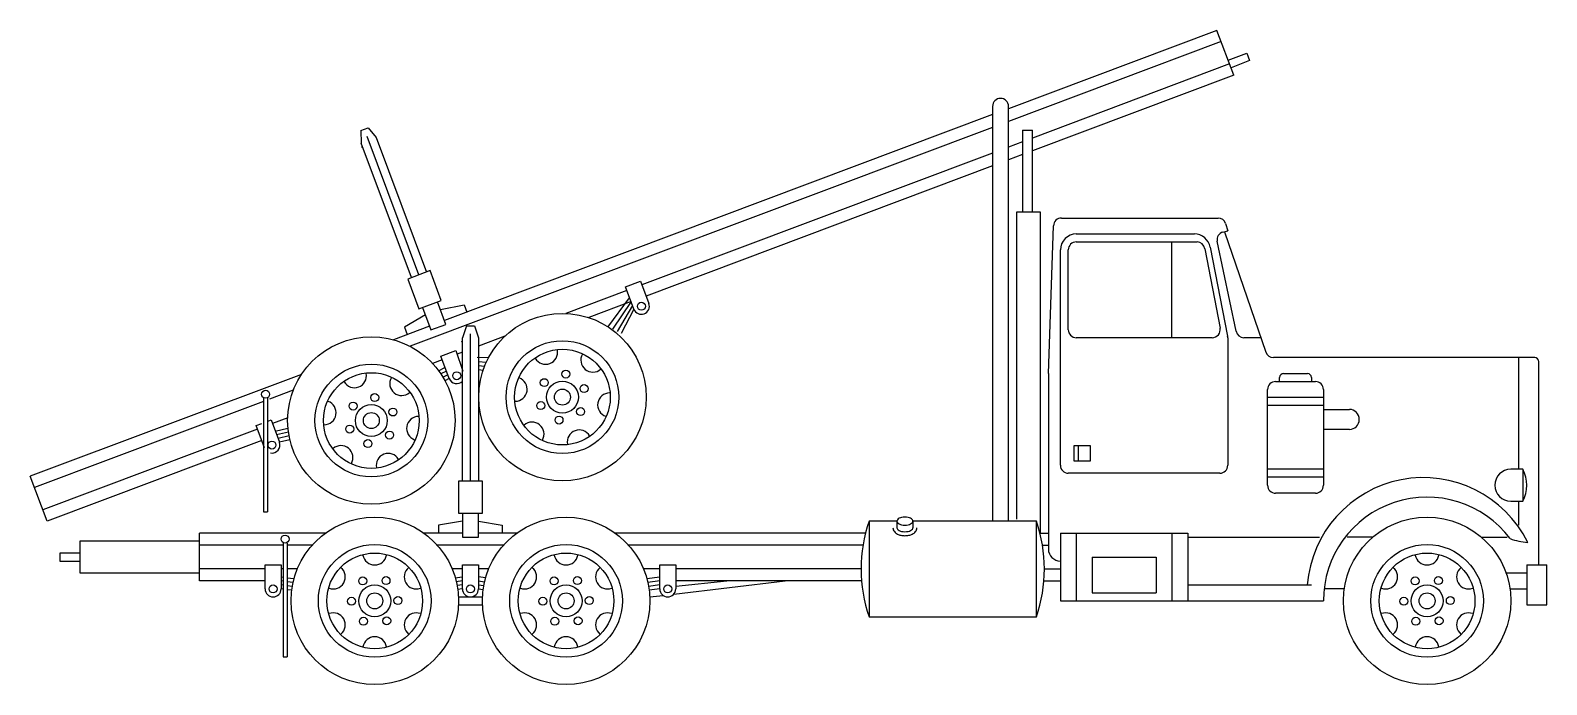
# Model space of a CAD drawing. Header units: millimetres. Extents: x -3127.41 to -3119.8, y 1844.62 to 1847.9.
import ezdxf

# ---------------------------------------------------------------- set-up
doc = ezdxf.new("R2010")
doc.units = ezdxf.units.MM
doc.header["$LTSCALE"] = 10
doc.layers.add('Veículos', color=2, linetype='Continuous')

msp = doc.modelspace()

# ---------------------------------------------------------------- linework, layer by layer
at = {"layer": 'Veículos'}
for p, q in [((-3121.456, 1847.8971), (-3122.5019, 1847.5043)), ((-3121.4349, 1847.841), (-3122.5019, 1847.4402)), ((-3121.3716, 1847.6725), (-3121.456, 1847.8971)), ((-3121.3997, 1847.7474), (-3121.3061, 1847.7825)), ((-3121.3061, 1847.7825), (-3121.2921, 1847.7451)), ((-3121.3927, 1847.7286), (-3122.3819, 1847.3571)), ((-3121.2921, 1847.7451), (-3121.3857, 1847.7099)), ((-3121.3716, 1847.6725), (-3122.3819, 1847.293)), ((-3122.5819, 1847.4743), (-3125.3317, 1846.4415)), ((-3122.5819, 1847.516), (-3122.5819, 1845.436)), ((-3122.5019, 1845.436), (-3122.5019, 1847.516)), ((-3125.752, 1847.3947), (-3125.7145, 1847.4087)), ((-3125.752, 1847.3947), (-3125.7497, 1847.3315)), ((-3125.7145, 1847.4087), (-3125.6748, 1847.3595)), ((-3122.5819, 1847.4102), (-3125.5043, 1846.3126)), ((-3122.4319, 1847.396), (-3122.3819, 1847.396)), ((-3122.4319, 1847.396), (-3122.4319, 1846.986)), ((-3122.3819, 1846.986), (-3122.3819, 1847.396)), ((-3125.4976, 1846.657), (-3125.7497, 1847.3315)), ((-3125.748, 1847.3116), (-3125.7434, 1847.3147)), ((-3125.4601, 1846.671), (-3125.7192, 1847.3642)), ((-3125.6748, 1847.3595), (-3125.4227, 1846.685)), ((-3122.4319, 1847.3383), (-3122.5019, 1847.312)), ((-3122.5819, 1847.282), (-3124.3416, 1846.6211)), ((-3122.4319, 1847.2742), (-3122.5019, 1847.2479)), ((-3122.5819, 1847.2179), (-3124.3205, 1846.5649)), ((-3122.3419, 1846.986), (-3122.4619, 1846.986)), ((-3122.4619, 1846.986), (-3122.4619, 1845.446)), ((-3122.3419, 1845.376), (-3122.3419, 1846.986)), ((-3122.2363, 1846.956), (-3121.4509, 1846.956)), ((-3121.4129, 1846.9283), (-3121.4011, 1846.892)), ((-3122.3019, 1846.176), (-3122.2763, 1846.9173)), ((-3122.1619, 1846.876), (-3121.5694, 1846.876)), ((-3121.4259, 1846.8854), (-3121.4011, 1846.892)), ((-3121.4179, 1846.8875), (-3121.2108, 1846.283)), ((-3122.2419, 1845.716), (-3122.2419, 1846.796)), ((-3122.2019, 1846.396), (-3122.2019, 1846.796)), ((-3122.1619, 1846.836), (-3121.5561, 1846.836)), ((-3121.6819, 1846.356), (-3121.6819, 1846.836)), ((-3121.5166, 1846.8021), (-3121.4406, 1846.4034)), ((-3121.4905, 1846.8094), (-3121.4026, 1846.363)), ((-3121.3605, 1846.3878), (-3121.455, 1846.8394)), ((-3125.4039, 1846.692), (-3125.5163, 1846.65)), ((-3125.5163, 1846.65), (-3125.4603, 1846.5002)), ((-3125.3479, 1846.5422), (-3125.4039, 1846.692)), ((-3124.4235, 1846.6117), (-3124.3486, 1846.6398)), ((-3124.3486, 1846.6398), (-3124.3064, 1846.5275)), ((-3124.4165, 1846.5929), (-3124.7236, 1846.4776)), ((-3124.5129, 1846.4079), (-3124.4036, 1846.555)), ((-3124.3813, 1846.4993), (-3124.4235, 1846.6117)), ((-3125.4276, 1846.4697), (-3125.533, 1846.4089)), ((-3125.4603, 1846.5002), (-3125.3479, 1846.5422)), ((-3125.4416, 1846.5072), (-3125.3996, 1846.3947)), ((-3125.3246, 1846.4228), (-3125.3667, 1846.5352)), ((-3125.3527, 1846.4977), (-3125.2332, 1846.521)), ((-3125.2332, 1846.521), (-3125.2192, 1846.4835)), ((-3124.3954, 1846.5368), (-3124.6085, 1846.4567)), ((-3124.3954, 1846.5368), (-3124.4886, 1846.3982)), ((-3124.3883, 1846.5181), (-3124.4662, 1846.3877)), ((-3124.3813, 1846.4993), (-3124.4452, 1846.3763)), ((-3125.4065, 1846.4134), (-3125.5876, 1846.3454)), ((-3125.533, 1846.4089), (-3125.519, 1846.3715)), ((-3125.3996, 1846.3947), (-3125.3246, 1846.4228)), ((-3125.2219, 1846.416), (-3125.2419, 1846.356)), ((-3125.2219, 1846.416), (-3125.1819, 1846.416)), ((-3125.1819, 1846.416), (-3125.1619, 1846.356)), ((-3125.2473, 1846.3368), (-3125.2419, 1846.3381)), ((-3125.2419, 1845.636), (-3125.2419, 1846.356)), ((-3125.2019, 1845.636), (-3125.2019, 1846.376)), ((-3125.0289, 1846.3629), (-3125.1619, 1846.313)), ((-3125.1619, 1846.356), (-3125.1619, 1845.636)), ((-3121.4799, 1846.356), (-3122.1619, 1846.356)), ((-3121.4019, 1846.3552), (-3121.4019, 1845.716)), ((-3121.2357, 1846.356), (-3121.3214, 1846.356)), ((-3125.3433, 1846.2449), (-3125.3916, 1846.2267)), ((-3125.3503, 1846.2636), (-3125.2754, 1846.2917)), ((-3125.3081, 1846.1512), (-3125.3503, 1846.2636)), ((-3125.2754, 1846.2917), (-3125.2406, 1846.1876)), ((-3125.2419, 1846.2829), (-3125.2684, 1846.273)), ((-3125.1115, 1846.2543), (-3125.1685, 1846.2559)), ((-3119.8619, 1846.256), (-3121.1729, 1846.256)), ((-3119.9419, 1845.696), (-3119.9419, 1846.256)), ((-3126.0493, 1846.172), (-3127.4099, 1845.6609)), ((-3125.3615, 1846.1904), (-3125.3303, 1846.2069)), ((-3125.3222, 1846.1887), (-3125.3499, 1846.174)), ((-3125.3151, 1846.17), (-3125.3392, 1846.1572)), ((-3125.1622, 1846.2369), (-3125.1215, 1846.2339)), ((-3125.1619, 1846.2166), (-3125.1304, 1846.2132)), ((-3125.1619, 1846.1962), (-3125.1379, 1846.1928)), ((-3122.3019, 1846.176), (-3122.3019, 1845.296)), ((-3121.1219, 1846.176), (-3121.0019, 1846.176)), ((-3119.8419, 1845.216), (-3119.8419, 1846.236)), ((-3126.0904, 1846.0924), (-3126.2093, 1846.0478)), ((-3125.3081, 1846.1512), (-3125.3294, 1846.14)), ((-3121.2019, 1845.616), (-3121.2019, 1846.096)), ((-3121.1619, 1846.136), (-3120.9619, 1846.136)), ((-3121.1419, 1846.136), (-3121.1419, 1846.156)), ((-3120.9819, 1846.156), (-3120.9819, 1846.136)), ((-3120.9219, 1846.096), (-3120.9219, 1845.616)), ((-3126.2408, 1846.0363), (-3127.3888, 1845.6048)), ((-3126.2392, 1846.0524), (-3126.2395, 1845.4824)), ((-3126.2192, 1846.0523), (-3126.2195, 1845.4823)), ((-3120.9219, 1846.056), (-3121.2019, 1846.056)), ((-3120.9219, 1846.016), (-3121.2019, 1846.016)), ((-3126.2173, 1845.938), (-3126.2022, 1845.9436)), ((-3126.2022, 1845.9436), (-3126.16, 1845.8313)), ((-3126.1187, 1845.9536), (-3126.1951, 1845.9249)), ((-3120.9219, 1845.996), (-3120.7919, 1845.996)), ((-3126.27, 1845.8968), (-3127.3466, 1845.4924)), ((-3126.2771, 1845.9155), (-3126.2489, 1845.9261)), ((-3126.2349, 1845.8032), (-3126.2771, 1845.9155)), ((-3126.1811, 1845.8875), (-3126.1185, 1845.9023)), ((-3126.1149, 1845.8827), (-3126.1741, 1845.8687)), ((-3126.1117, 1845.8631), (-3126.167, 1845.85)), ((-3120.7919, 1845.896), (-3120.9219, 1845.896)), ((-3126.2489, 1845.8406), (-3127.3255, 1845.4363)), ((-3126.1076, 1845.8437), (-3126.16, 1845.8313)), ((-3122.1719, 1845.816), (-3122.0919, 1845.816)), ((-3122.1719, 1845.736), (-3122.1719, 1845.816)), ((-3122.1519, 1845.816), (-3122.1519, 1845.736)), ((-3122.0919, 1845.816), (-3122.0919, 1845.736)), ((-3122.0919, 1845.736), (-3122.1719, 1845.736)), ((-3127.3255, 1845.4363), (-3127.4099, 1845.6609)), ((-3125.2619, 1845.636), (-3125.2619, 1845.476)), ((-3125.1419, 1845.636), (-3125.2619, 1845.636)), ((-3125.1419, 1845.476), (-3125.1419, 1845.636)), ((-3121.4419, 1845.676), (-3122.2019, 1845.676)), ((-3120.9219, 1845.696), (-3121.2019, 1845.696)), ((-3120.9219, 1845.656), (-3121.2019, 1845.656)), ((-3119.9219, 1845.696), (-3119.9819, 1845.696)), ((-3119.9219, 1845.696), (-3119.9219, 1845.536)), ((-3120.9619, 1845.576), (-3121.1619, 1845.576)), ((-3126.2395, 1845.4824), (-3126.2195, 1845.4823)), ((-3119.9819, 1845.536), (-3119.9219, 1845.536)), ((-3119.9419, 1845.416), (-3119.9419, 1845.536)), ((-3125.2419, 1845.436), (-3125.3619, 1845.416)), ((-3125.3619, 1845.416), (-3125.3619, 1845.376)), ((-3125.2619, 1845.476), (-3125.1419, 1845.476)), ((-3125.2419, 1845.476), (-3125.2419, 1845.356)), ((-3125.1619, 1845.356), (-3125.1619, 1845.476)), ((-3125.1619, 1845.436), (-3125.0419, 1845.416)), ((-3125.0419, 1845.416), (-3125.0419, 1845.376)), ((-3123.0619, 1845.436), (-3123.2019, 1845.436)), ((-3123.2019, 1845.436), (-3123.2019, 1844.956)), ((-3123.0619, 1845.436), (-3123.0619, 1845.403)), ((-3122.9819, 1845.436), (-3122.9819, 1845.403)), ((-3122.3619, 1845.436), (-3122.9819, 1845.436)), ((-3122.3619, 1844.956), (-3122.3619, 1845.436)), ((-3127.1619, 1845.336), (-3127.1619, 1845.176)), ((-3126.5619, 1845.336), (-3127.1619, 1845.336)), ((-3125.9285, 1845.376), (-3126.5619, 1845.376)), ((-3126.5619, 1845.136), (-3126.5619, 1845.376)), ((-3125.2419, 1845.376), (-3125.4353, 1845.376)), ((-3125.2419, 1845.356), (-3125.1619, 1845.356)), ((-3124.9685, 1845.376), (-3125.1619, 1845.376)), ((-3123.2197, 1845.376), (-3124.4753, 1845.376)), ((-3122.3408, 1845.376), (-3122.3019, 1845.376)), ((-3122.2419, 1845.376), (-3121.6019, 1845.376)), ((-3122.2419, 1845.376), (-3122.2419, 1845.036)), ((-3122.1619, 1845.376), (-3122.1619, 1845.036)), ((-3121.6819, 1845.376), (-3121.6819, 1845.036)), ((-3121.6019, 1845.376), (-3121.6019, 1845.036)), ((-3121.6019, 1845.356), (-3120.9419, 1845.356)), ((-3120.6739, 1845.356), (-3120.803, 1845.356)), ((-3120.1298, 1845.356), (-3119.9996, 1845.356)), ((-3127.2619, 1845.276), (-3127.2619, 1845.236)), ((-3127.1619, 1845.276), (-3127.2619, 1845.276)), ((-3126.1419, 1845.316), (-3126.5619, 1845.316)), ((-3126.1419, 1845.326), (-3126.1419, 1844.756)), ((-3126.1219, 1845.326), (-3126.1219, 1844.756)), ((-3125.9949, 1845.316), (-3126.1219, 1845.316)), ((-3125.0349, 1845.316), (-3125.3688, 1845.316)), ((-3123.2321, 1845.316), (-3124.4088, 1845.316)), ((-3122.3317, 1845.316), (-3122.3019, 1845.316)), ((-3122.0819, 1845.256), (-3122.0819, 1845.076)), ((-3122.0819, 1845.256), (-3121.7619, 1845.256)), ((-3121.7619, 1845.256), (-3121.7619, 1845.076)), ((-3127.2619, 1845.236), (-3127.1619, 1845.236)), ((-3127.1619, 1845.176), (-3126.5619, 1845.176)), ((-3126.2319, 1845.196), (-3126.5619, 1845.196)), ((-3126.2319, 1845.216), (-3126.1519, 1845.216)), ((-3126.2319, 1845.096), (-3126.2319, 1845.216)), ((-3126.1519, 1845.216), (-3126.1519, 1845.096)), ((-3126.1419, 1845.196), (-3126.1519, 1845.196)), ((-3126.0702, 1845.196), (-3126.1219, 1845.196)), ((-3125.2419, 1845.196), (-3125.2935, 1845.196)), ((-3125.2419, 1845.096), (-3125.2419, 1845.216)), ((-3125.2419, 1845.216), (-3125.1619, 1845.216)), ((-3125.1619, 1845.216), (-3125.1619, 1845.096)), ((-3125.1102, 1845.196), (-3125.1619, 1845.196)), ((-3124.2519, 1845.196), (-3124.3335, 1845.196)), ((-3124.2519, 1845.196), (-3124.3335, 1845.196)), ((-3124.2519, 1845.216), (-3124.1719, 1845.216)), ((-3124.2519, 1845.096), (-3124.2519, 1845.216)), ((-3124.1719, 1845.216), (-3124.1719, 1845.096)), ((-3123.2419, 1845.196), (-3124.1719, 1845.196)), ((-3122.3219, 1845.196), (-3122.2419, 1845.196)), ((-3120.0059, 1845.176), (-3119.9019, 1845.176)), ((-3119.9019, 1845.216), (-3119.8019, 1845.216)), ((-3119.9019, 1845.216), (-3119.9019, 1845.016)), ((-3119.8019, 1845.016), (-3119.8019, 1845.216)), ((-3126.2319, 1845.136), (-3126.5619, 1845.136)), ((-3126.1419, 1845.1347), (-3126.1519, 1845.136)), ((-3126.1419, 1845.1147), (-3126.1519, 1845.116)), ((-3126.1506, 1845.1559), (-3126.1431, 1845.1549)), ((-3126.0916, 1845.1283), (-3126.1219, 1845.1321)), ((-3126.0955, 1845.1088), (-3126.1219, 1845.1121)), ((-3126.1206, 1845.152), (-3126.088, 1845.1479)), ((-3125.2781, 1845.1514), (-3125.2431, 1845.1559)), ((-3125.2419, 1845.136), (-3125.273, 1845.132)), ((-3125.2419, 1845.116), (-3125.2689, 1845.1125)), ((-3125.1619, 1845.136), (-3125.1308, 1845.132)), ((-3125.1619, 1845.116), (-3125.1348, 1845.1125)), ((-3125.1257, 1845.1514), (-3125.1606, 1845.1559)), ((-3124.3157, 1845.1479), (-3124.2531, 1845.1559)), ((-3124.2519, 1845.136), (-3124.3121, 1845.1283)), ((-3124.2519, 1845.116), (-3124.3082, 1845.1088)), ((-3124.182, 1845.0693), (-3123.6219, 1845.136)), ((-3124.1719, 1845.1105), (-3123.9149, 1845.136)), ((-3123.2394, 1845.136), (-3124.1719, 1845.136)), ((-3122.3243, 1845.136), (-3122.2419, 1845.136)), ((-3121.6019, 1845.116), (-3120.9819, 1845.116)), ((-3126.1419, 1845.0947), (-3126.1519, 1845.096)), ((-3126.0985, 1845.0891), (-3126.1219, 1845.0921)), ((-3125.2419, 1845.096), (-3125.2658, 1845.0929)), ((-3125.2624, 1845.056), (-3125.1414, 1845.056)), ((-3125.1619, 1845.096), (-3125.138, 1845.0929)), ((-3124.2519, 1845.096), (-3124.3053, 1845.0891)), ((-3124.3024, 1845.057), (-3124.2353, 1845.0636)), ((-3122.2419, 1845.036), (-3120.9219, 1845.036)), ((-3122.0819, 1845.076), (-3121.7619, 1845.076)), ((-3120.8176, 1845.096), (-3120.9188, 1845.096)), ((-3119.9862, 1845.096), (-3119.9019, 1845.096)), ((-3125.2624, 1845.016), (-3125.1414, 1845.016)), ((-3123.2019, 1844.956), (-3122.3619, 1844.956)), ((-3119.9019, 1845.016), (-3119.8019, 1845.016)), ((-3126.1419, 1844.756), (-3126.1219, 1844.756))]:
    msp.add_line(p, q, dxfattribs=at)
for points in [[(-3123.0819, 1845.403, 0.174705), (-3123.0748, 1845.3834, 0.104203), (-3123.0591, 1845.3709, 0.064948), (-3123.0421, 1845.365, 0.051099), (-3123.0219, 1845.363, 0.051099), (-3123.0016, 1845.365, 0.064948), (-3122.9846, 1845.3709, 0.104203), (-3122.9689, 1845.3834, 0.174705), (-3122.9619, 1845.403, 0.174705)], [(-3123.0619, 1845.403, 0.174705), (-3123.0594, 1845.3962, 0.104203), (-3123.0502, 1845.3888, 0.064948), (-3123.0381, 1845.3846, 0.051099), (-3123.0219, 1845.383, 0.051099), (-3123.0057, 1845.3846, 0.064948), (-3122.9936, 1845.3888, 0.104203), (-3122.9843, 1845.3962, 0.174705), (-3122.9819, 1845.403, 0.174705)]]:
    msp.add_lwpolyline(points, format="xyb", dxfattribs=at)
msp.add_lwpolyline([(-3123.0219, 1845.456, 0.051099), (-3123.0381, 1845.4543, 0.064948), (-3123.0502, 1845.4501, 0.104203), (-3123.0594, 1845.4427, 0.174705), (-3123.0619, 1845.436, 0.174705), (-3123.0594, 1845.4292, 0.104203), (-3123.0502, 1845.4218, 0.064948), (-3123.0381, 1845.4176, 0.051099), (-3123.0219, 1845.416, 0.051099), (-3123.0057, 1845.4176, 0.064948), (-3122.9936, 1845.4218, 0.104203), (-3122.9843, 1845.4292, 0.174705), (-3122.9819, 1845.436, 0.174705), (-3122.9843, 1845.4427, 0.104203), (-3122.9936, 1845.4501, 0.064948), (-3123.0057, 1845.4543, 0.051099)], format="xyb", close=True, dxfattribs=at)
for centre, radius in [((-3124.7402, 1846.0579), 0.42), ((-3124.3439, 1846.5134), 0.02), ((-3125.6989, 1845.9404), 0.42), ((-3124.7402, 1846.0579), 0.2828), ((-3124.7402, 1846.0579), 0.24), ((-3125.6989, 1845.9404), 0.2828), ((-3125.6989, 1845.9404), 0.24), ((-3125.2706, 1846.1653), 0.02), ((-3124.7231, 1846.1733), 0.02), ((-3126.2292, 1846.0723), 0.02), ((-3124.8315, 1846.1304), 0.02), ((-3124.7402, 1846.0579), 0.08), ((-3124.7402, 1846.0579), 0.04), ((-3124.6317, 1846.1007), 0.02), ((-3125.7902, 1846.0129), 0.02), ((-3125.6989, 1845.9404), 0.08), ((-3125.6818, 1846.0557), 0.02), ((-3124.8487, 1846.0151), 0.02), ((-3125.6989, 1845.9404), 0.04), ((-3125.5904, 1845.9832), 0.02), ((-3124.7573, 1845.9426), 0.02), ((-3124.6489, 1845.9854), 0.02), ((-3125.8074, 1845.8975), 0.02), ((-3125.6076, 1845.8678), 0.02), ((-3126.1974, 1845.8172), 0.02), ((-3125.716, 1845.825), 0.02), ((-3125.6819, 1845.036), 0.42), ((-3124.7219, 1845.036), 0.42), ((-3120.4019, 1845.036), 0.42), ((-3126.1319, 1845.346), 0.02), ((-3125.6819, 1845.036), 0.2828), ((-3125.6819, 1845.036), 0.24), ((-3124.7219, 1845.036), 0.2828), ((-3124.7219, 1845.036), 0.24), ((-3120.4019, 1845.036), 0.2828), ((-3120.4019, 1845.036), 0.24), ((-3126.1919, 1845.096), 0.02), ((-3125.7419, 1845.136), 0.02), ((-3125.6819, 1845.036), 0.08), ((-3125.6253, 1845.1379), 0.02), ((-3125.2019, 1845.096), 0.02), ((-3124.7819, 1845.136), 0.02), ((-3124.7219, 1845.036), 0.08), ((-3124.6653, 1845.1379), 0.02), ((-3124.2119, 1845.096), 0.02), ((-3120.4619, 1845.136), 0.02), ((-3120.4019, 1845.036), 0.08), ((-3120.3453, 1845.1379), 0.02), ((-3125.7985, 1845.034), 0.02), ((-3125.6819, 1845.036), 0.04), ((-3125.5653, 1845.0379), 0.02), ((-3124.8385, 1845.034), 0.02), ((-3124.7219, 1845.036), 0.04), ((-3124.6053, 1845.0379), 0.02), ((-3120.5185, 1845.034), 0.02), ((-3120.4019, 1845.036), 0.04), ((-3120.2853, 1845.0379), 0.02), ((-3125.7385, 1844.934), 0.02), ((-3125.6219, 1844.936), 0.02), ((-3124.7785, 1844.934), 0.02), ((-3124.6619, 1844.936), 0.02), ((-3120.4585, 1844.934), 0.02), ((-3120.3419, 1844.936), 0.02)]:
    msp.add_circle(centre, radius, dxfattribs=at)
for centre, radius, start, end in [((-3122.5419, 1847.516), 0.04, 0, 180), ((-3122.2363, 1846.916), 0.04, 90, 178.02337), ((-3121.4509, 1846.916), 0.04, 18.00416, 90), ((-3122.1619, 1846.796), 0.08, 90, 180), ((-3121.5694, 1846.796), 0.08, 9.68879, 90), ((-3121.4157, 1846.8467), 0.04, 104.74356, 190.61966), ((-3122.1619, 1846.796), 0.04, 90, 180), ((-3121.5561, 1846.796), 0.04, 8.88066, 90), ((-3124.3439, 1846.5134), 0.04, 200.58552, 20.58552), ((-3122.1619, 1846.396), 0.04, 180, 270), ((-3121.4799, 1846.396), 0.04, 270, 10.79597), ((-3121.4419, 1846.3552), 0.04, 0, 11.13678), ((-3121.3214, 1846.396), 0.04, 191.8164, 270), ((-3124.8246, 1846.2826), 0.06, 210.17959, 10.99145), ((-3124.5878, 1846.2433), 0.06, 150.17959, 310.99145), ((-3121.1729, 1846.296), 0.04, 198.91235, 270), ((-3119.8619, 1846.236), 0.02, 0, 90), ((-3125.7833, 1846.165), 0.06, 210.17959, 10.99145), ((-3121.1219, 1846.156), 0.02, 90, 180), ((-3121.0019, 1846.156), 0.02, 0, 90), ((-3125.5465, 1846.1258), 0.06, 150.17959, 310.99145), ((-3125.2706, 1846.1653), 0.04, 200.58552, 315.99346), ((-3124.977, 1846.0972), 0.06, 270.17959, 70.99145), ((-3121.1619, 1846.096), 0.04, 90, 180), ((-3120.9619, 1846.096), 0.04, 0, 90), ((-3125.9357, 1845.9796), 0.06, 270.17959, 70.99145), ((-3124.5034, 1846.0186), 0.06, 90.17959, 250.99145), ((-3125.4621, 1845.9011), 0.06, 90.17959, 250.99145), ((-3120.7919, 1845.946), 0.05, 270, 90), ((-3124.8926, 1845.8725), 0.06, 330.17959, 130.99145), ((-3124.6558, 1845.8332), 0.06, 30.17959, 190.99145), ((-3126.1974, 1845.8172), 0.04, 259.74952, 20.58552), ((-3125.8513, 1845.7549), 0.06, 330.17959, 130.99145), ((-3125.6145, 1845.7157), 0.06, 30.17959, 190.99145), ((-3122.2019, 1845.716), 0.04, 180, 270), ((-3121.4419, 1845.716), 0.04, 270, 0), ((-3120.4207, 1845.0696), 0.5845, 26.34461, 175.448), ((-3119.9819, 1845.616), 0.08, 90, 270), ((-3120.0719, 1845.616), 0.17, 331.92751, 28.07249), ((-3121.1619, 1845.616), 0.04, 180, 270), ((-3120.9619, 1845.616), 0.04, 270, 0), ((-3120.4019, 1845.036), 0.5204, 36.91271, 180), ((-3122.5019, 1845.196), 0.74, 161.07536, 198.92464), ((-3123.0619, 1845.196), 0.74, 341.07536, 18.92464), ((-3119.8693, 1845.6666), 0.3388, 249.89179, 265.33834), ((-3125.6819, 1845.276), 0.06, 189.59407, 350.40593), ((-3124.7219, 1845.276), 0.06, 189.59407, 350.40593), ((-3122.2419, 1845.296), 0.06, 180, 270), ((-3120.4019, 1845.276), 0.06, 189.59407, 350.40593), ((-3125.8897, 1845.156), 0.06, 249.59407, 50.40593), ((-3125.474, 1845.156), 0.06, 129.59407, 290.40593), ((-3124.9297, 1845.156), 0.06, 249.59407, 50.40593), ((-3124.514, 1845.156), 0.06, 129.59407, 290.40593), ((-3120.6097, 1845.156), 0.06, 249.59407, 50.40593), ((-3120.194, 1845.156), 0.06, 129.59407, 290.40593), ((-3126.1919, 1845.096), 0.04, 180, 0), ((-3125.2019, 1845.096), 0.04, 180, 0), ((-3124.2119, 1845.096), 0.04, 180, 0), ((-3125.8897, 1844.916), 0.06, 309.59407, 110.40593), ((-3125.474, 1844.916), 0.06, 69.59407, 230.40593), ((-3124.9297, 1844.916), 0.06, 309.59407, 110.40593), ((-3124.514, 1844.916), 0.06, 69.59407, 230.40593), ((-3120.6097, 1844.916), 0.06, 309.59407, 110.40593), ((-3120.194, 1844.916), 0.06, 69.59407, 230.40593), ((-3125.6819, 1844.796), 0.06, 9.59407, 170.40593), ((-3124.7219, 1844.796), 0.06, 9.59407, 170.40593), ((-3120.4019, 1844.796), 0.06, 9.59407, 170.40593)]:
    msp.add_arc(centre, radius, start, end, dxfattribs=at)

doc.saveas('drawing.dxf')
